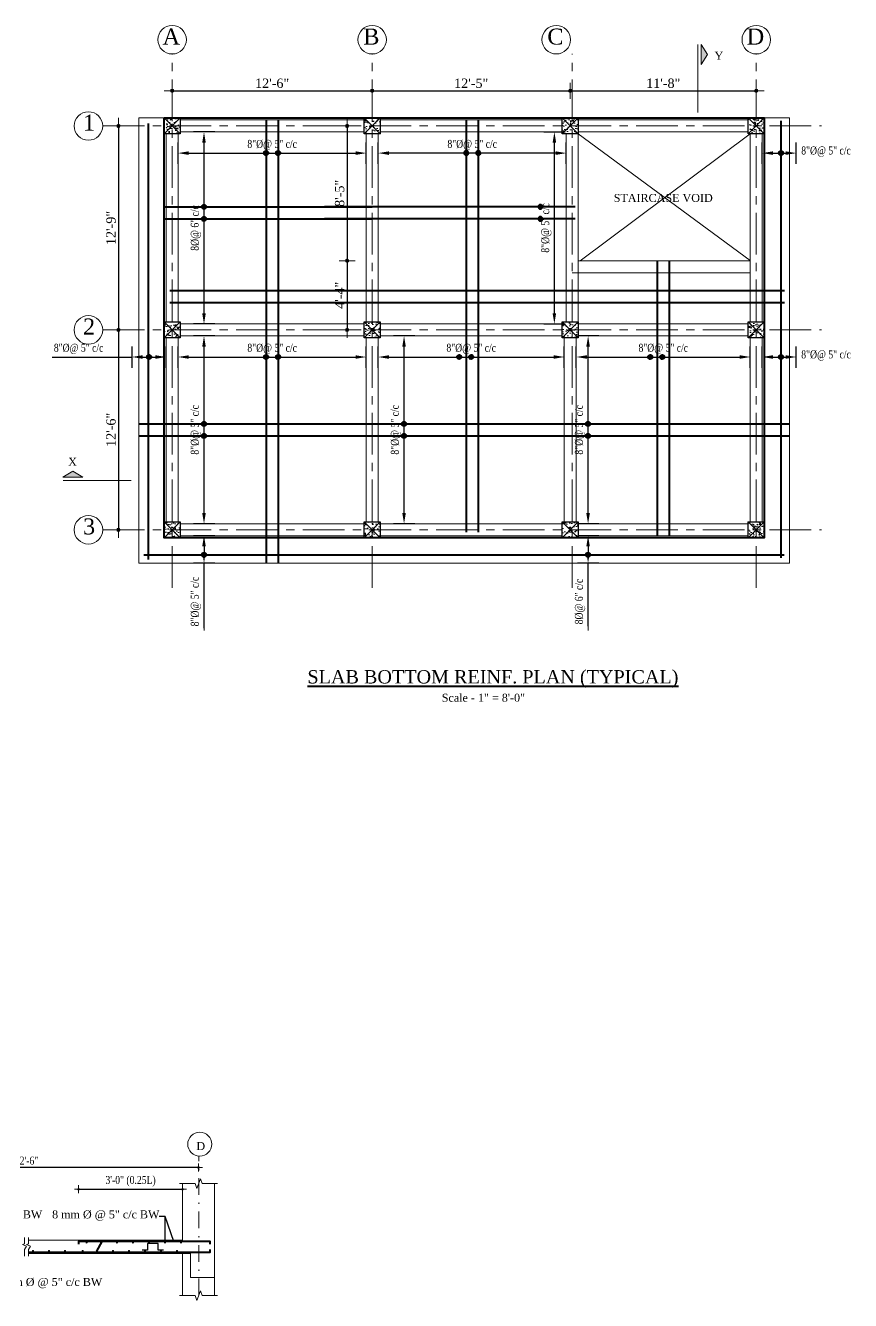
# Model space of a CAD drawing. Header units: feet. Extents: x 28652 to 66086, y -6769 to -640.
# Drawn here: x 52145 to 52763, y -2779 to -1823 of the extents above; entities that cross this region are included whole.
import ezdxf

# ---------------------------------------------------------------- set-up
doc = ezdxf.new("R2010")
doc.units = ezdxf.units.FT
doc.header["$LTSCALE"] = 50
doc.header["$MEASUREMENT"] = 0
doc.header["$PDMODE"] = 34
doc.linetypes.add('CENTERX2', pattern=[4, 2.5, -0.5, 0.5, -0.5])
doc.linetypes.add('DASHDOTX2', pattern=[2, 1, -0.5, 0, -0.5])
for name, color, linetype, lineweight in [('BAR', 7, 'Continuous', 40), ('DIMENSION', 142, 'Continuous', 13), ('SES-CENTRE', 8, 'DASHDOTX2', 13), ('SES-DIMENSION', 142, 'Continuous', 13), ('SES-HACTH', 8, 'Continuous', 13), ('SES-Leader', 2, 'Continuous', 15), ('SES-REBARS', 1, 'Continuous', 40), ('SES-SLAB OUTLINE', 4, 'Continuous', 18), ('SES-Staircase', 134, 'Continuous', 13), ('SES-TEXT', 3, 'Continuous', 20), ('SES-TitleText', 7, 'Continuous', 40), ('SES-Wall Plan', 6, 'Continuous', 30), ('wall', 6, 'Continuous', 40)]:
    doc.layers.add(name, color=color, linetype=linetype, lineweight=lineweight)
doc.styles.add('1.8 str', font='times.ttf', dxfattribs={"width": 0.8, "height": 6})
doc.styles.add('7 INCH', font='times.ttf', dxfattribs={"height": 7})
doc.styles.add('SES-ARAIL', font='times.ttf', dxfattribs={"height": 6})
doc.styles.add('SES-Title Text', font='times.ttf', dxfattribs={"height": 10})
doc.dimstyles.new('1.4', dxfattribs={"dimscale": 0, "dimtxt": 6, "dimasz": 0.5, "dimexe": 2, "dimexo": 9, "dimgap": 2, "dimtad": 1, "dimdec": 0, "dimlfac": 0.5, "dimzin": 3, "dimdsep": 46, "dimlunit": 4, "dimtxsty": '1.8 str', "dimblk": 'DIM', "dimcen": 3, "dimdle": 3, "dimse1": 1, "dimse2": 1, "dimclrd": 256, "dimclre": 256, "dimclrt": 7, "dimadec": 1, "dimazin": 2, "dimtfac": 1, "dimtdec": 0, "dimtix": 1, "dimtofl": 0, "dimtmove": 2, "dimatfit": 3, "dimldrblk": 'arrow', "dimfxl": 2, "dimfrac": 2, "dimtolj": 2, "dimtzin": 0, "dimarcsym": 0})
doc.dimstyles.new('1.8 str', dxfattribs={"dimscale": 0, "dimtxt": 6, "dimasz": 1, "dimexe": 2, "dimexo": 9, "dimgap": 2, "dimtad": 1, "dimdec": 0, "dimzin": 3, "dimdsep": 46, "dimlunit": 4, "dimtxsty": '1.8 str', "dimblk": 'DIM', "dimcen": 3, "dimdle": 3, "dimse1": 1, "dimse2": 1, "dimclrd": 256, "dimclre": 256, "dimclrt": 256, "dimadec": 1, "dimazin": 2, "dimtfac": 1, "dimtdec": 0, "dimtofl": 0, "dimtmove": 2, "dimatfit": 3, "dimldrblk": 'DSAFSADF', "dimfxl": 2, "dimfrac": 2, "dimtolj": 2, "dimtzin": 0, "dimarcsym": 0})
doc.dimstyles.new('7 INCH', dxfattribs={"dimscale": 0, "dimtxt": 7, "dimasz": 1, "dimexe": 2, "dimexo": 9, "dimgap": 2, "dimtad": 1, "dimdec": 0, "dimzin": 3, "dimdsep": 46, "dimlunit": 4, "dimtxsty": '7 INCH', "dimblk": 'DIM', "dimcen": 3, "dimdle": 3, "dimse1": 1, "dimse2": 1, "dimclrd": 256, "dimclre": 256, "dimclrt": 7, "dimadec": 1, "dimazin": 2, "dimtfac": 1, "dimtdec": 0, "dimtix": 1, "dimtofl": 0, "dimtmove": 2, "dimatfit": 3, "dimldrblk": 'DIM', "dimfxl": 2, "dimfrac": 2, "dimtolj": 2, "dimtzin": 0, "dimarcsym": 0})

# ---------------------------------------------------------------- blocks, each defined once
blk = doc.blocks.new('DIM')
at = {"layer": 'DIMENSION'}
h = blk.add_hatch(color=256, dxfattribs=at)
h.paths.add_polyline_path([(0, 1.28), (0, 0), (1.28, 0, 0.414214)])
h.paths.add_polyline_path([(1.28, 0), (0, 0), (0, -1.28, 0.414214)])
h.paths.add_polyline_path([(0, 0), (-1.28, 0, 0.414214), (0, -1.28)])
h.paths.add_polyline_path([(0, 1.28, 0.414214), (-1.28, 0), (0, 0)])
for p, q in [((0, 6), (0, -6)), ((-6, 0), (6, 0))]:
    blk.add_line(p, q, dxfattribs=at)
blk.add_circle((0, 0), 1.28, dxfattribs=at)
blk = doc.blocks.new('*D746')
at = {"layer": 'Defpoints', "color": 0, "ltscale": 10, "transparency": 16777216}
for p in [(52016.53, -2679.56), (52274.53, -2766.13), (52016.53, -2772.81)]:
    blk.add_point(p, dxfattribs=at)
at = {"layer": 'SES-DIMENSION', "lineweight": -2, "ltscale": 10, "transparency": 16777216}
blk.add_line((52274.03, -2679.56), (52017.03, -2679.56), dxfattribs=at)
at = {"layer": 'SES-DIMENSION', "lineweight": -2, "ltscale": 10, "transparency": 16777216, "xscale": 0.5, "yscale": 0.5, "zscale": 0.5, "rotation": 180}
blk.add_blockref('DIM', (52016.53, -2679.56), dxfattribs=at)
at = {"layer": 'SES-DIMENSION', "lineweight": -2, "ltscale": 10, "transparency": 16777216, "xscale": 0.5, "yscale": 0.5, "zscale": 0.5}
blk.add_blockref('DIM', (52274.53, -2679.56), dxfattribs=at)
at = {"layer": 'SES-DIMENSION', "color": 7, "ltscale": 10, "transparency": 16777216, "insert": (52145.53, -2674.51), "char_height": 6, "attachment_point": 5, "style": '1.8 str'}
blk.add_mtext('\\A2;12\'-6"', dxfattribs=at)
blk = doc.blocks.new('arrow')
at = {"layer": 'DIMENSION'}
blk.add_lwpolyline([(1.2, 0, 0, 2.1, 0), (-2.3, 0, 0, 0, 0), (1.2, 0, 0, 0, 0)], format="xyseb", dxfattribs=at)
blk = doc.blocks.new('*D748')
at = {"layer": 'Defpoints', "color": 0, "ltscale": 10, "transparency": 16777216}
for p in [(52262.53, -2695.96), (52184.53, -2734.04), (52262.53, -2730.06)]:
    blk.add_point(p, dxfattribs=at)
at = {"layer": 'SES-DIMENSION', "lineweight": -2, "ltscale": 10, "transparency": 16777216}
blk.add_line((52185.03, -2695.96), (52262.03, -2695.96), dxfattribs=at)
at = {"layer": 'SES-DIMENSION', "lineweight": -2, "ltscale": 10, "transparency": 16777216, "xscale": 0.5, "yscale": 0.5, "zscale": 0.5, "rotation": 180}
blk.add_blockref('DIM', (52184.53, -2695.96), dxfattribs=at)
at = {"layer": 'SES-DIMENSION', "lineweight": -2, "ltscale": 10, "transparency": 16777216, "xscale": 0.5, "yscale": 0.5, "zscale": 0.5}
blk.add_blockref('DIM', (52262.53, -2695.96), dxfattribs=at)
at = {"layer": 'SES-DIMENSION', "color": 7, "ltscale": 10, "transparency": 16777216, "insert": (52223.53, -2689.94), "char_height": 6, "attachment_point": 5, "style": '1.8 str'}
blk.add_mtext('\\A2;3\'-0" (0.25L)', dxfattribs=at)
blk = doc.blocks.new('*D813')
at = {"layer": 'Defpoints', "color": 0, "linetype": 'ByBlock', "transparency": 16777216}
for p in [(52404.7, -1872.22), (52254.7, -1892.67), (52404.7, -1892.67)]:
    blk.add_point(p, dxfattribs=at)
at = {"layer": 'SES-DIMENSION', "linetype": 'ByBlock', "lineweight": -2, "transparency": 16777216}
blk.add_line((52255.7, -1872.22), (52403.7, -1872.22), dxfattribs=at)
at = {"layer": 'SES-DIMENSION', "linetype": 'ByBlock', "lineweight": -2, "transparency": 16777216, "rotation": 180}
blk.add_blockref('DIM', (52254.7, -1872.22), dxfattribs=at)
at = {"layer": 'SES-DIMENSION', "linetype": 'ByBlock', "lineweight": -2, "transparency": 16777216}
blk.add_blockref('DIM', (52404.7, -1872.22), dxfattribs=at)
at = {"layer": 'SES-DIMENSION', "color": 7, "linetype": 'ByBlock', "transparency": 16777216, "insert": (52329.7, -1866.66), "char_height": 7, "attachment_point": 5, "style": '7 INCH'}
blk.add_mtext('\\A2;12\'-6"', dxfattribs=at)
blk = doc.blocks.new('*D814')
at = {"layer": 'Defpoints', "color": 0, "linetype": 'ByBlock', "transparency": 16777216}
for p in [(52553.2, -1872.22), (52404.7, -1892.67), (52553.2, -1892.67)]:
    blk.add_point(p, dxfattribs=at)
at = {"layer": 'SES-DIMENSION', "linetype": 'ByBlock', "lineweight": -2, "transparency": 16777216}
blk.add_line((52405.7, -1872.22), (52552.2, -1872.22), dxfattribs=at)
at = {"layer": 'SES-DIMENSION', "linetype": 'ByBlock', "lineweight": -2, "transparency": 16777216, "rotation": 180}
blk.add_blockref('DIM', (52404.7, -1872.22), dxfattribs=at)
at = {"layer": 'SES-DIMENSION', "linetype": 'ByBlock', "lineweight": -2, "transparency": 16777216}
blk.add_blockref('DIM', (52553.2, -1872.22), dxfattribs=at)
at = {"layer": 'SES-DIMENSION', "color": 7, "linetype": 'ByBlock', "transparency": 16777216, "insert": (52478.95, -1866.66), "char_height": 7, "attachment_point": 5, "style": '7 INCH'}
blk.add_mtext('\\A2;12\'-5"', dxfattribs=at)
blk = doc.blocks.new('*D815')
at = {"layer": 'Defpoints', "color": 0, "linetype": 'ByBlock', "transparency": 16777216}
for p in [(52692.7, -1872.22), (52553.2, -1892.67), (52692.7, -1892.67)]:
    blk.add_point(p, dxfattribs=at)
at = {"layer": 'SES-DIMENSION', "linetype": 'ByBlock', "lineweight": -2, "transparency": 16777216}
blk.add_line((52554.2, -1872.22), (52691.7, -1872.22), dxfattribs=at)
at = {"layer": 'SES-DIMENSION', "linetype": 'ByBlock', "lineweight": -2, "transparency": 16777216, "rotation": 180}
blk.add_blockref('DIM', (52553.2, -1872.22), dxfattribs=at)
at = {"layer": 'SES-DIMENSION', "linetype": 'ByBlock', "lineweight": -2, "transparency": 16777216}
blk.add_blockref('DIM', (52692.7, -1872.22), dxfattribs=at)
at = {"layer": 'SES-DIMENSION', "color": 7, "linetype": 'ByBlock', "transparency": 16777216, "insert": (52622.95, -1866.66), "char_height": 7, "attachment_point": 5, "style": '7 INCH'}
blk.add_mtext('\\A2;11\'-8"', dxfattribs=at)
blk = doc.blocks.new('*D816')
at = {"layer": 'Defpoints', "color": 0, "linetype": 'ByBlock', "transparency": 16777216}
for p in [(52692.7, -1898.67), (52214.44, -2051.57), (52692.7, -2051.57)]:
    blk.add_point(p, dxfattribs=at)
at = {"layer": 'SES-DIMENSION', "linetype": 'ByBlock', "lineweight": -2, "transparency": 16777216}
blk.add_line((52214.44, -1899.67), (52214.44, -2050.57), dxfattribs=at)
for p, rotation in [((52214.44, -1898.67), 90), ((52214.44, -2051.57), 270)]:
    blk.add_blockref('DIM', p, dxfattribs=dict(at, rotation=rotation))
at = {"layer": 'SES-DIMENSION', "color": 7, "linetype": 'ByBlock', "transparency": 16777216, "insert": (52208.87, -1975.12), "char_height": 7, "attachment_point": 5, "rotation": 90, "style": '7 INCH'}
blk.add_mtext('\\A2;12\'-9"', dxfattribs=at)
blk = doc.blocks.new('*D817')
at = {"layer": 'Defpoints', "color": 0, "linetype": 'ByBlock', "transparency": 16777216}
for p in [(52692.7, -2051.57), (52214.44, -2201.46), (52248.7, -2201.46)]:
    blk.add_point(p, dxfattribs=at)
at = {"layer": 'SES-DIMENSION', "linetype": 'ByBlock', "lineweight": -2, "transparency": 16777216}
blk.add_line((52214.44, -2052.57), (52214.44, -2200.46), dxfattribs=at)
for p, rotation in [((52214.44, -2051.57), 90), ((52214.44, -2201.46), 270)]:
    blk.add_blockref('DIM', p, dxfattribs=dict(at, rotation=rotation))
at = {"layer": 'SES-DIMENSION', "color": 7, "linetype": 'ByBlock', "transparency": 16777216, "insert": (52208.88, -2126.51), "char_height": 7, "attachment_point": 5, "rotation": 90, "style": '7 INCH'}
blk.add_mtext('\\A2;12\'-6"', dxfattribs=at)
blk = doc.blocks.new('*D818')
at = {"layer": 'Defpoints', "color": 0, "linetype": 'ByBlock', "transparency": 16777216}
for p in [(52410.7, -1898.67), (52385.88, -1999.67), (52410.7, -1999.67)]:
    blk.add_point(p, dxfattribs=at)
at = {"layer": 'SES-DIMENSION', "linetype": 'ByBlock', "lineweight": -2, "transparency": 16777216}
blk.add_line((52385.88, -1899.67), (52385.88, -1998.67), dxfattribs=at)
for p, rotation in [((52385.88, -1898.67), 90), ((52385.88, -1999.67), 270)]:
    blk.add_blockref('DIM', p, dxfattribs=dict(at, rotation=rotation))
at = {"layer": 'SES-DIMENSION', "color": 7, "linetype": 'ByBlock', "transparency": 16777216, "insert": (52380.32, -1949.17), "char_height": 7, "attachment_point": 5, "rotation": 90, "style": '7 INCH'}
blk.add_mtext('\\A2;8\'-5"', dxfattribs=at)
blk = doc.blocks.new('*D819')
at = {"layer": 'Defpoints', "color": 0, "linetype": 'ByBlock', "transparency": 16777216}
for p in [(52410.7, -1999.67), (52385.88, -2051.57), (52398.7, -2051.57)]:
    blk.add_point(p, dxfattribs=at)
at = {"layer": 'SES-DIMENSION', "linetype": 'ByBlock', "lineweight": -2, "transparency": 16777216}
blk.add_line((52385.88, -2000.67), (52385.88, -2050.57), dxfattribs=at)
for p, rotation in [((52385.88, -1999.67), 90), ((52385.88, -2051.57), 270)]:
    blk.add_blockref('DIM', p, dxfattribs=dict(at, rotation=rotation))
at = {"layer": 'SES-DIMENSION', "color": 7, "linetype": 'ByBlock', "transparency": 16777216, "insert": (52380.38, -2025.62), "char_height": 7, "attachment_point": 5, "rotation": 90, "style": '7 INCH'}
blk.add_mtext('\\A2;4\'-4"', dxfattribs=at)
blk = doc.blocks.new('*D820')
at = {"layer": 'Defpoints', "color": 0, "ltscale": 10, "transparency": 16777216}
for p in [(52278.6, -1903.17), (52325.17, -1903.17), (52325.17, -2047.07)]:
    blk.add_point(p, dxfattribs=at)
at = {"layer": 'SES-DIMENSION', "lineweight": -2, "ltscale": 10, "transparency": 16777216}
for p, q in [((52286.6, -1903.17), (52270.6, -1903.17)), ((52278.6, -2039.07), (52278.6, -1911.17)), ((52286.6, -2047.07), (52270.6, -2047.07))]:
    blk.add_line(p, q, dxfattribs=at)
at = {"layer": 'SES-DIMENSION', "ltscale": 10, "transparency": 16777216}
for points in [[(52277.26, -1911.17), (52279.93, -1911.17), (52278.6, -1903.17)], [(52277.26, -2039.07), (52279.93, -2039.07), (52278.6, -2047.07)]]:
    blk.add_solid(points, dxfattribs=at)
at = {"layer": 'SES-DIMENSION', "ltscale": 10, "transparency": 16777216, "insert": (52272.56, -1975.12), "char_height": 6, "attachment_point": 5, "rotation": 90, "style": '1.8 str'}
blk.add_mtext('\\A2;8%%C@ 6" c/c', dxfattribs=at)
blk = doc.blocks.new('DSAFSADF')
at = {"layer": 'DIMENSION'}
blk.add_lwpolyline([(-0.5, 0, 0, 3, 0), (-5.5, 0, 0, 0, 0), (-0.5, 0, 0, 0, 0)], format="xyseb", dxfattribs=at)
blk = doc.blocks.new('*D821')
at = {"layer": 'Defpoints', "color": 0, "ltscale": 10, "transparency": 16777216}
for p in [(52400.2, -1919), (52259.2, -1944.68), (52400.2, -1944.68)]:
    blk.add_point(p, dxfattribs=at)
at = {"layer": 'SES-DIMENSION', "lineweight": -2, "ltscale": 10, "transparency": 16777216}
for p, q in [((52259.2, -1927), (52259.2, -1911)), ((52400.2, -1927), (52400.2, -1911)), ((52267.2, -1919), (52392.2, -1919))]:
    blk.add_line(p, q, dxfattribs=at)
at = {"layer": 'SES-DIMENSION', "ltscale": 10, "transparency": 16777216}
for points in [[(52267.2, -1917.67), (52267.2, -1920.34), (52259.2, -1919)], [(52392.2, -1917.67), (52392.2, -1920.34), (52400.2, -1919)]]:
    blk.add_solid(points, dxfattribs=at)
at = {"layer": 'SES-DIMENSION', "ltscale": 10, "transparency": 16777216, "insert": (52329.7, -1912.97), "char_height": 6, "attachment_point": 5, "style": '1.8 str'}
blk.add_mtext('\\A2;8"%%C@ 5" c/c', dxfattribs=at)
blk = doc.blocks.new('*D822')
at = {"layer": 'Defpoints', "color": 0, "ltscale": 10, "transparency": 16777216}
for p in [(52278.6, -2056.07), (52325.17, -2056.07), (52325.17, -2196.96)]:
    blk.add_point(p, dxfattribs=at)
at = {"layer": 'SES-DIMENSION', "lineweight": -2, "ltscale": 10, "transparency": 16777216}
for p, q in [((52286.6, -2056.07), (52270.6, -2056.07)), ((52278.6, -2188.96), (52278.6, -2064.07)), ((52286.6, -2196.96), (52270.6, -2196.96))]:
    blk.add_line(p, q, dxfattribs=at)
at = {"layer": 'SES-DIMENSION', "ltscale": 10, "transparency": 16777216}
for points in [[(52277.26, -2064.07), (52279.93, -2064.07), (52278.6, -2056.07)], [(52277.26, -2188.96), (52279.93, -2188.96), (52278.6, -2196.96)]]:
    blk.add_solid(points, dxfattribs=at)
at = {"layer": 'SES-DIMENSION', "ltscale": 10, "transparency": 16777216, "insert": (52272.56, -2126.51), "char_height": 6, "attachment_point": 5, "rotation": 90, "style": '1.8 str'}
blk.add_mtext('\\A2;8"%%C@ 5" c/c', dxfattribs=at)
blk = doc.blocks.new('*D823')
at = {"layer": 'Defpoints', "color": 0, "ltscale": 10, "transparency": 16777216}
for p in [(52400.2, -2071.89), (52259.2, -2097.58), (52400.2, -2097.58)]:
    blk.add_point(p, dxfattribs=at)
at = {"layer": 'SES-DIMENSION', "lineweight": -2, "ltscale": 10, "transparency": 16777216}
for p, q in [((52259.2, -2079.89), (52259.2, -2063.89)), ((52400.2, -2079.89), (52400.2, -2063.89)), ((52267.2, -2071.89), (52392.2, -2071.89))]:
    blk.add_line(p, q, dxfattribs=at)
at = {"layer": 'SES-DIMENSION', "ltscale": 10, "transparency": 16777216}
for points in [[(52267.2, -2070.56), (52267.2, -2073.23), (52259.2, -2071.89)], [(52392.2, -2070.56), (52392.2, -2073.23), (52400.2, -2071.89)]]:
    blk.add_solid(points, dxfattribs=at)
at = {"layer": 'SES-DIMENSION', "ltscale": 10, "transparency": 16777216, "insert": (52329.7, -2065.86), "char_height": 6, "attachment_point": 5, "style": '1.8 str'}
blk.add_mtext('\\A2;8"%%C@ 5" c/c', dxfattribs=at)
blk = doc.blocks.new('*D824')
at = {"layer": 'Defpoints', "color": 0, "ltscale": 10, "transparency": 16777216}
for p in [(52428.6, -2056.07), (52475.17, -2056.07), (52475.17, -2196.96)]:
    blk.add_point(p, dxfattribs=at)
at = {"layer": 'SES-DIMENSION', "lineweight": -2, "ltscale": 10, "transparency": 16777216}
for p, q in [((52436.6, -2056.07), (52420.6, -2056.07)), ((52428.6, -2188.96), (52428.6, -2064.07)), ((52436.6, -2196.96), (52420.6, -2196.96))]:
    blk.add_line(p, q, dxfattribs=at)
at = {"layer": 'SES-DIMENSION', "ltscale": 10, "transparency": 16777216}
for points in [[(52427.26, -2064.07), (52429.93, -2064.07), (52428.6, -2056.07)], [(52427.26, -2188.96), (52429.93, -2188.96), (52428.6, -2196.96)]]:
    blk.add_solid(points, dxfattribs=at)
at = {"layer": 'SES-DIMENSION', "ltscale": 10, "transparency": 16777216, "insert": (52422.56, -2126.51), "char_height": 6, "attachment_point": 5, "rotation": 90, "style": '1.8 str'}
blk.add_mtext('\\A2;8"%%C@ 5" c/c', dxfattribs=at)
blk = doc.blocks.new('*D825')
at = {"layer": 'Defpoints', "color": 0, "ltscale": 10, "transparency": 16777216}
for p in [(52548.7, -2071.89), (52409.2, -2097.58), (52548.7, -2097.58)]:
    blk.add_point(p, dxfattribs=at)
at = {"layer": 'SES-DIMENSION', "lineweight": -2, "ltscale": 10, "transparency": 16777216}
for p, q in [((52409.2, -2079.89), (52409.2, -2063.89)), ((52548.7, -2079.89), (52548.7, -2063.89)), ((52417.2, -2071.89), (52540.7, -2071.89))]:
    blk.add_line(p, q, dxfattribs=at)
at = {"layer": 'SES-DIMENSION', "ltscale": 10, "transparency": 16777216}
for points in [[(52417.2, -2070.56), (52417.2, -2073.23), (52409.2, -2071.89)], [(52540.7, -2070.56), (52540.7, -2073.23), (52548.7, -2071.89)]]:
    blk.add_solid(points, dxfattribs=at)
at = {"layer": 'SES-DIMENSION', "ltscale": 10, "transparency": 16777216, "insert": (52478.95, -2065.86), "char_height": 6, "attachment_point": 5, "style": '1.8 str'}
blk.add_mtext('\\A2;8"%%C@ 5" c/c', dxfattribs=at)
blk = doc.blocks.new('*D826')
at = {"layer": 'Defpoints', "color": 0, "ltscale": 10, "transparency": 16777216}
for p in [(52566.6, -2056.07), (52613.17, -2056.07), (52613.2, -2196.96)]:
    blk.add_point(p, dxfattribs=at)
at = {"layer": 'SES-DIMENSION', "lineweight": -2, "ltscale": 10, "transparency": 16777216}
for p, q in [((52574.6, -2056.07), (52558.6, -2056.07)), ((52566.6, -2188.96), (52566.6, -2064.07)), ((52574.6, -2196.96), (52558.6, -2196.96))]:
    blk.add_line(p, q, dxfattribs=at)
at = {"layer": 'SES-DIMENSION', "ltscale": 10, "transparency": 16777216}
for points in [[(52565.26, -2064.07), (52567.93, -2064.07), (52566.6, -2056.07)], [(52565.26, -2188.96), (52567.93, -2188.96), (52566.6, -2196.96)]]:
    blk.add_solid(points, dxfattribs=at)
at = {"layer": 'SES-DIMENSION', "ltscale": 10, "transparency": 16777216, "insert": (52560.56, -2126.51), "char_height": 6, "attachment_point": 5, "rotation": 90, "style": '1.8 str'}
blk.add_mtext('\\A2;8"%%C@ 5" c/c', dxfattribs=at)
blk = doc.blocks.new('*D827')
at = {"layer": 'Defpoints', "color": 0, "ltscale": 10, "transparency": 16777216}
for p in [(52688.2, -2071.89), (52557.7, -2097.58), (52688.2, -2097.58)]:
    blk.add_point(p, dxfattribs=at)
at = {"layer": 'SES-DIMENSION', "lineweight": -2, "ltscale": 10, "transparency": 16777216}
for p, q in [((52557.7, -2079.89), (52557.7, -2063.89)), ((52688.2, -2079.89), (52688.2, -2063.89)), ((52565.7, -2071.89), (52680.2, -2071.89))]:
    blk.add_line(p, q, dxfattribs=at)
at = {"layer": 'SES-DIMENSION', "ltscale": 10, "transparency": 16777216}
for points in [[(52565.7, -2070.56), (52565.7, -2073.23), (52557.7, -2071.89)], [(52680.2, -2070.56), (52680.2, -2073.23), (52688.2, -2071.89)]]:
    blk.add_solid(points, dxfattribs=at)
at = {"layer": 'SES-DIMENSION', "ltscale": 10, "transparency": 16777216, "insert": (52622.95, -2065.86), "char_height": 6, "attachment_point": 5, "style": '1.8 str'}
blk.add_mtext('\\A2;8"%%C@ 5" c/c', dxfattribs=at)
blk = doc.blocks.new('*D828')
at = {"layer": 'Defpoints', "color": 0, "ltscale": 10, "transparency": 16777216}
for p in [(52484.23, -1903.17), (52541.31, -1903.17), (52484.23, -2047.07)]:
    blk.add_point(p, dxfattribs=at)
at = {"layer": 'SES-DIMENSION', "lineweight": -2, "ltscale": 10, "transparency": 16777216}
for p, q in [((52533.31, -1903.17), (52549.31, -1903.17)), ((52541.31, -2039.07), (52541.31, -1911.17)), ((52533.31, -2047.07), (52549.31, -2047.07))]:
    blk.add_line(p, q, dxfattribs=at)
at = {"layer": 'SES-DIMENSION', "ltscale": 10, "transparency": 16777216}
for points in [[(52539.98, -1911.17), (52542.64, -1911.17), (52541.31, -1903.17)], [(52539.98, -2039.07), (52542.64, -2039.07), (52541.31, -2047.07)]]:
    blk.add_solid(points, dxfattribs=at)
at = {"layer": 'SES-DIMENSION', "ltscale": 10, "transparency": 16777216, "insert": (52535.28, -1975.12), "char_height": 6, "attachment_point": 5, "rotation": 90, "style": '1.8 str'}
blk.add_mtext('\\A2;8"%%C@ 5" c/c', dxfattribs=at)
blk = doc.blocks.new('*D829')
at = {"layer": 'Defpoints', "color": 0, "ltscale": 10, "transparency": 16777216}
for p in [(52409.2, -1919), (52409.2, -1944.68), (52550.2, -1944.68)]:
    blk.add_point(p, dxfattribs=at)
at = {"layer": 'SES-DIMENSION', "lineweight": -2, "ltscale": 10, "transparency": 16777216}
for p, q in [((52409.2, -1927), (52409.2, -1911)), ((52550.2, -1927), (52550.2, -1911)), ((52542.2, -1919), (52417.2, -1919))]:
    blk.add_line(p, q, dxfattribs=at)
at = {"layer": 'SES-DIMENSION', "ltscale": 10, "transparency": 16777216}
for points in [[(52417.2, -1917.67), (52417.2, -1920.34), (52409.2, -1919)], [(52542.2, -1917.67), (52542.2, -1920.34), (52550.2, -1919)]]:
    blk.add_solid(points, dxfattribs=at)
at = {"layer": 'SES-DIMENSION', "ltscale": 10, "transparency": 16777216, "insert": (52479.7, -1912.97), "char_height": 6, "attachment_point": 5, "style": '1.8 str'}
blk.add_mtext('\\A2;8"%%C@ 5" c/c', dxfattribs=at)
blk = doc.blocks.new('*D830')
at = {"layer": 'Defpoints', "color": 0, "ltscale": 10, "transparency": 16777216}
for p in [(52250.2, -2071.89), (52224.7, -2131.01), (52250.2, -2131.01)]:
    blk.add_point(p, dxfattribs=at)
at = {"layer": 'SES-DIMENSION', "lineweight": -2, "ltscale": 10, "transparency": 16777216}
for p, q in [((52224.7, -2079.89), (52224.7, -2063.89)), ((52250.2, -2079.89), (52250.2, -2063.89)), ((52164.74, -2071.89), (52224.7, -2071.89)), ((52232.7, -2071.89), (52242.2, -2071.89))]:
    blk.add_line(p, q, dxfattribs=at)
at = {"layer": 'SES-DIMENSION', "ltscale": 10, "transparency": 16777216}
for points in [[(52232.7, -2070.56), (52232.7, -2073.23), (52224.7, -2071.89)], [(52242.2, -2070.56), (52242.2, -2073.23), (52250.2, -2071.89)]]:
    blk.add_solid(points, dxfattribs=at)
at = {"layer": 'SES-DIMENSION', "ltscale": 10, "transparency": 16777216, "insert": (52184.57, -2065.86), "char_height": 6, "attachment_point": 5, "style": '1.8 str'}
blk.add_mtext('\\A2;8"%%C@ 5" c/c', dxfattribs=at)
blk = doc.blocks.new('*D831')
at = {"layer": 'Defpoints', "color": 0, "ltscale": 10, "transparency": 16777216}
for p in [(52325.2, -2205.96), (52278.6, -2226.46), (52325.2, -2226.46)]:
    blk.add_point(p, dxfattribs=at)
at = {"layer": 'SES-DIMENSION', "lineweight": -2, "ltscale": 10, "transparency": 16777216}
for p, q in [((52286.6, -2205.96), (52270.6, -2205.96)), ((52278.6, -2213.96), (52278.6, -2218.46)), ((52286.6, -2226.46), (52270.6, -2226.46)), ((52278.6, -2275.1), (52278.6, -2226.46))]:
    blk.add_line(p, q, dxfattribs=at)
at = {"layer": 'SES-DIMENSION', "ltscale": 10, "transparency": 16777216}
for points in [[(52277.26, -2213.96), (52279.93, -2213.96), (52278.6, -2205.96)], [(52277.26, -2218.46), (52279.93, -2218.46), (52278.6, -2226.46)]]:
    blk.add_solid(points, dxfattribs=at)
at = {"layer": 'SES-DIMENSION', "ltscale": 10, "transparency": 16777216, "insert": (52272.56, -2255.27), "char_height": 6, "attachment_point": 5, "rotation": 90, "style": '1.8 str'}
blk.add_mtext('\\A2;8"%%C@ 5" c/c', dxfattribs=at)
blk = doc.blocks.new('*D832')
at = {"layer": 'Defpoints', "color": 0, "ltscale": 10, "transparency": 16777216}
for p in [(52613.2, -2205.96), (52566.6, -2226.46), (52613.2, -2226.46)]:
    blk.add_point(p, dxfattribs=at)
at = {"layer": 'SES-DIMENSION', "lineweight": -2, "ltscale": 10, "transparency": 16777216}
for p, q in [((52574.6, -2205.96), (52558.6, -2205.96)), ((52566.6, -2213.96), (52566.6, -2218.46)), ((52574.6, -2226.46), (52558.6, -2226.46)), ((52566.6, -2273.65), (52566.6, -2226.46))]:
    blk.add_line(p, q, dxfattribs=at)
at = {"layer": 'SES-DIMENSION', "ltscale": 10, "transparency": 16777216}
for points in [[(52565.26, -2213.96), (52567.93, -2213.96), (52566.6, -2205.96)], [(52565.26, -2218.46), (52567.93, -2218.46), (52566.6, -2226.46)]]:
    blk.add_solid(points, dxfattribs=at)
at = {"layer": 'SES-DIMENSION', "ltscale": 10, "transparency": 16777216, "insert": (52560.56, -2255.27), "char_height": 6, "attachment_point": 5, "rotation": 90, "style": '1.8 str'}
blk.add_mtext('\\A2;8%%C@ 6" c/c', dxfattribs=at)
blk = doc.blocks.new('*D833')
at = {"layer": 'Defpoints', "color": 0, "ltscale": 10, "transparency": 16777216}
for p in [(52722.7, -2071.89), (52697.2, -2195.46), (52722.7, -2196.96)]:
    blk.add_point(p, dxfattribs=at)
at = {"layer": 'SES-DIMENSION', "lineweight": -2, "ltscale": 10, "transparency": 16777216}
for p, q in [((52697.2, -2079.89), (52697.2, -2063.89)), ((52722.7, -2079.89), (52722.7, -2063.89)), ((52705.2, -2071.89), (52714.7, -2071.89))]:
    blk.add_line(p, q, dxfattribs=at)
at = {"layer": 'SES-DIMENSION', "ltscale": 10, "transparency": 16777216}
for points in [[(52705.2, -2070.56), (52705.2, -2073.23), (52697.2, -2071.89)], [(52714.7, -2070.56), (52714.7, -2073.23), (52722.7, -2071.89)]]:
    blk.add_solid(points, dxfattribs=at)
at = {"layer": 'SES-DIMENSION', "ltscale": 10, "transparency": 16777216, "insert": (52744.99, -2070.79), "char_height": 6, "attachment_point": 5, "style": '1.8 str'}
blk.add_mtext('\\A2;8"%%C@ 5" c/c', dxfattribs=at)
blk = doc.blocks.new('*D834')
at = {"layer": 'Defpoints', "color": 0, "ltscale": 10, "transparency": 16777216}
for p in [(52722.7, -1919), (52697.2, -2042.57), (52722.7, -2044.07)]:
    blk.add_point(p, dxfattribs=at)
at = {"layer": 'SES-DIMENSION', "lineweight": -2, "ltscale": 10, "transparency": 16777216}
for p, q in [((52697.2, -1927), (52697.2, -1911)), ((52722.7, -1927), (52722.7, -1911)), ((52705.2, -1919), (52714.7, -1919))]:
    blk.add_line(p, q, dxfattribs=at)
at = {"layer": 'SES-DIMENSION', "ltscale": 10, "transparency": 16777216}
for points in [[(52705.2, -1917.67), (52705.2, -1920.34), (52697.2, -1919)], [(52714.7, -1917.67), (52714.7, -1920.34), (52722.7, -1919)]]:
    blk.add_solid(points, dxfattribs=at)
at = {"layer": 'SES-DIMENSION', "ltscale": 10, "transparency": 16777216, "insert": (52744.99, -1917.9), "char_height": 6, "attachment_point": 5, "style": '1.8 str'}
blk.add_mtext('\\A2;8"%%C@ 5" c/c', dxfattribs=at)
blk = doc.blocks.new('GFHF')
at = {"layer": 'BAR'}
h = blk.add_hatch(dxfattribs=at)
h.set_pattern_fill('ANSI31', color=2)
h.paths.add_polyline_path([(20798.9, -1672.6), (20794.7, -1672.6, 1)])
h.paths.add_polyline_path([(20794.7, -1672.6), (20798.9, -1672.6, 1)])
at = {"layer": 'BAR', "color": 2}
blk.add_circle((20796.8, -1672.6), 2.09, dxfattribs=at)
blk = doc.blocks.new('c11')
at = {"layer": 'SES-HACTH', "linetype": 'ByBlock'}
h = blk.add_hatch(dxfattribs=at)
h.set_pattern_fill('AR-CONC', color=256)
h.set_pattern_definition([(50, (-20422.33, 19414.4167), (7.1726018, -0.6275213), [0.75, -8.25]), (355, (-20422.33, 19414.417), (-1.3875133, 7.5219213), [0.6, -6.6]), (100.451444, (-20421.732, 19414.3644), (5.7850885, 6.8943999), [0.637402, -7.0114211]), (46.1842, (-20422.33, 19416.417), (10.6724133, -1.6551928), [1.125, -12.375]), (96.635635, (-20421.441, 19416.279), (9.3466195, 9.741186), [0.9561034, -10.5171376]), (351.184164, (-20422.33, 19416.417), (9.3466195, 9.741186), [0.9, -9.9]), (21, (-20421.33, 19415.9167), (5.9690705, -4.0261889), [0.75, -8.25]), (326, (-20421.33, 19415.917), (2.4331533, 7.2515005), [0.6, -6.6]), (71.451445, (-20420.8325, 19415.581), (8.4022238, 3.2253115), [0.6374019, -7.0114211]), (37.5, (-20422.33, 19414.4167), (0.12159855, 3.32893854), [0, -6.52, 0, -6.7, 0, -6.625]), (7.5, (-20422.33, 19414.4167), (2.63069537, 3.9441171), [0, -3.82, 0, -6.37, 0, -2.525]), (327.5, (-20424.56, 19414.4167), (5.33822436, -0.22554872), [0, -2.5, 0, -7.8, 0, -10.35]), (317.5, (-20425.56, 19414.4167), (5.8318617, 1.0010498), [0, -3.25, 0, -5.18, 0, -7.35])])
h.paths.add_polyline_path([(-6, 6), (-6, -6), (6, -6), (6, 6)])
for p, q in [((-6, 6), (6, -6)), ((6, 6), (-6, -6))]:
    blk.add_line(p, q, dxfattribs=at)
at = {"layer": 'SES-Wall Plan', "linetype": 'ByBlock'}
blk.add_lwpolyline([(-6, 6), (6, 6), (6, -6), (-6, -6)], close=True, dxfattribs=at)

msp = doc.modelspace()

# ---------------------------------------------------------------- hatches: boundary and pattern name
at = {"layer": 'SES-TEXT'}
for points in [[(52651.39, -1837.45), (52651.39, -1852.45), (52656.01, -1844.95)], [(52172.84, -2162), (52187.84, -2162), (52180.34, -2157.38)]]:
    msp.add_hatch(color=256, dxfattribs=at).paths.add_polyline_path(points)

# ---------------------------------------------------------------- linework, layer by layer
at = {"ltscale": 10, "const_width": 0.8}
for points in [[(52150.33, -2742.63, -1), (52150.33, -2741.83, -1)], [(52162.33, -2742.63, -1), (52162.33, -2741.83, -1)], [(52174.33, -2742.63, -1), (52174.33, -2741.83, -1)], [(52187.57, -2742.63, -1), (52187.57, -2741.83, -1)], [(52190.57, -2735.44, 1), (52190.57, -2736.24, 1)], [(52198.33, -2742.63, -1), (52198.33, -2741.83, -1)], [(52201.33, -2735.44, 1), (52201.33, -2736.24, 1)], [(52210.33, -2742.63, -1), (52210.33, -2741.83, -1)], [(52213.33, -2735.44, 1), (52213.33, -2736.24, 1)], [(52222.33, -2742.63, -1), (52222.33, -2741.83, -1)], [(52225.33, -2735.44, 1), (52225.33, -2736.24, 1)], [(52234.33, -2742.63, -1), (52234.33, -2741.83, -1)], [(52237.33, -2735.44, 1), (52237.33, -2736.24, 1)], [(52246.33, -2742.63, -1), (52246.33, -2741.83, -1)], [(52249.33, -2735.44, 1), (52249.33, -2736.24, 1)], [(52258.33, -2742.63, -1), (52258.33, -2741.83, -1)], [(52261.33, -2735.44, 1), (52261.33, -2736.24, 1)]]:
    msp.add_lwpolyline(points, format="xyb", close=True, dxfattribs=at)
at = {"ltscale": 10}
msp.add_lwpolyline([(52248.33, -2741.56), (52244.33, -2741.56), (52244.33, -2736.56), (52236.33, -2736.56), (52236.33, -2741.56), (52232.33, -2741.56)], dxfattribs=at)
at = {"layer": 'SES-CENTRE', "color": 8, "linetype": 'CENTERX2', "ltscale": 0.25}
for p, q in [((52254.7, -2245.07), (52254.7, -1844.67)), ((52404.7, -2245.07), (52404.7, -1844.67)), ((52554.7, -2245.07), (52554.7, -1844.67)), ((52692.7, -2245.07), (52692.7, -1844.67)), ((52202.64, -1898.67), (52741.67, -1898.67)), ((52202.64, -2051.57), (52741.67, -2051.57)), ((52202.64, -2201.46), (52741.67, -2201.46))]:
    msp.add_line(p, q, dxfattribs=at)
at = {"layer": 'SES-CENTRE', "ltscale": 0.25}
msp.add_line((52274.64, -2775.39), (52274.64, -2671.13), dxfattribs=at)
at = {"layer": 'SES-DIMENSION', "ltscale": 10}
for p, q in [((52648.85, -1837.55), (52648.85, -1888.63)), ((52172.94, -2164.54), (52224.02, -2164.54))]:
    msp.add_line(p, q, dxfattribs=at)
for points in [[(52278.6, -2226.46), (52278.6, -2277.02)], [(52566.6, -2226.46), (52566.6, -2277.02)]]:
    msp.add_lwpolyline(points, dxfattribs=at)
at = {"layer": 'SES-DIMENSION'}
for centre in [(52254.7, -1833.99), (52404.7, -1833.99), (52542.7, -1833.99), (52692.7, -1833.99), (52191.96, -1898.67), (52191.96, -2051.57), (52191.96, -2201.46)]:
    msp.add_circle(centre, 10.68, dxfattribs=at)
at = {"layer": 'SES-DIMENSION', "linetype": 'Continuous', "ltscale": 10}
msp.add_circle((52275.4, -2662.13), 9, dxfattribs=at)
at = {"layer": 'SES-REBARS'}
for p, q in [((52325.2, -1894.17), (52325.2, -2226.46)), ((52334.2, -1894.17), (52334.2, -2226.46)), ((52475.2, -1894.17), (52475.2, -2203.28)), ((52484.2, -1894.17), (52484.2, -2203.28)), ((52249.49, -1959.26), (52404.7, -1959.26)), ((52556.98, -1959.26), (52368.92, -1959.26)), ((52249.49, -1968.26), (52404.7, -1968.26)), ((52556.98, -1968.26), (52368.92, -1968.26)), ((52618.45, -1999.67), (52618.45, -2205.96)), ((52627.45, -1999.67), (52627.45, -2205.96)), ((52713.74, -2022.31), (52252.89, -2022.31)), ((52713.74, -2031.31), (52252.89, -2031.31)), ((52229.7, -2122.01), (52717.7, -2122.01)), ((52229.7, -2131.01), (52717.7, -2131.01))]:
    msp.add_line(p, q, dxfattribs=at)
at = {"layer": 'SES-REBARS', "ltscale": 10}
msp.add_line((52201.96, -2735.04), (52198.02, -2742.49), dxfattribs=at)
at = {"layer": 'SES-REBARS', "linetype": 'ByBlock'}
for points in [[(52236.82, -1896.86), (52236.82, -2223.82)], [(52711.31, -2222.36), (52711.31, -1894.88)], [(52233.39, -2220.17), (52549.94, -2220.17)], [(52549.94, -2220.17), (52713.7, -2220.17)]]:
    msp.add_lwpolyline(points, dxfattribs=at)
at = {"layer": 'SES-REBARS', "ltscale": 10}
for points in [[(52147.03, -2743.24), (52283.33, -2743.24), (52283.33, -2741.24)], [(52283.33, -2737.04), (52283.33, -2735.04), (52184.53, -2735.04), (52184.53, -2737.04)]]:
    msp.add_lwpolyline(points, dxfattribs=at)
at = {"layer": 'SES-SLAB OUTLINE', "linetype": 'ByBlock'}
for p, q in [((52717.7, -1892.67), (52698.7, -1892.67)), ((52717.7, -2226.46), (52717.7, -1892.67)), ((52559.2, -1999.67), (52688.2, -1999.67)), ((52554.7, -2008.67), (52688.2, -2008.67))]:
    msp.add_line(p, q, dxfattribs=at)
at = {"layer": 'SES-SLAB OUTLINE'}
for p, q in [((52260.7, -1894.17), (52398.7, -1894.17)), ((52410.7, -1894.17), (52547.2, -1894.17)), ((52559.2, -1894.17), (52686.7, -1894.17)), ((52250.2, -1904.67), (52250.2, -2045.57)), ((52259.2, -1904.67), (52259.2, -2045.57)), ((52260.7, -1903.17), (52398.7, -1903.17)), ((52400.2, -1904.67), (52400.2, -2045.57)), ((52409.2, -1904.67), (52409.2, -2045.57)), ((52410.7, -1903.17), (52547.2, -1903.17)), ((52550.2, -1904.67), (52550.2, -2045.57)), ((52559.2, -1903.17), (52686.7, -1903.17)), ((52559.2, -1904.67), (52559.2, -2045.57)), ((52688.2, -1904.67), (52688.2, -2045.57)), ((52697.2, -1904.67), (52697.2, -2045.57)), ((52260.7, -2047.07), (52398.7, -2047.07)), ((52410.7, -2047.07), (52547.2, -2047.07)), ((52559.2, -2047.07), (52686.7, -2047.07)), ((52250.2, -2057.57), (52250.2, -2195.46)), ((52259.2, -2057.57), (52259.2, -2195.46)), ((52260.7, -2056.07), (52398.7, -2056.07)), ((52400.2, -2057.57), (52400.2, -2195.46)), ((52409.2, -2057.57), (52409.2, -2195.46)), ((52410.7, -2056.07), (52547.2, -2056.07)), ((52548.7, -2057.57), (52548.7, -2195.46)), ((52557.7, -2057.57), (52557.7, -2195.46)), ((52559.2, -2056.07), (52686.7, -2056.07)), ((52688.2, -2057.57), (52688.2, -2195.46)), ((52697.2, -2057.57), (52697.2, -2195.46)), ((52260.7, -2196.96), (52398.7, -2196.96)), ((52410.7, -2196.96), (52547.2, -2196.96)), ((52559.2, -2196.96), (52686.7, -2196.96)), ((52260.7, -2205.96), (52398.7, -2205.96)), ((52410.7, -2205.96), (52547.2, -2205.96)), ((52559.2, -2205.96), (52686.7, -2205.96))]:
    msp.add_line(p, q, dxfattribs=at)
at = {"layer": 'SES-SLAB OUTLINE', "ltscale": 10}
for p, q in [((52262.53, -2691.74), (52262.53, -2734.04)), ((52286.53, -2775.69), (52286.53, -2691.74)), ((52262.53, -2734.04), (52147.03, -2734.04)), ((52147.03, -2744.04), (52268.53, -2744.04)), ((52262.53, -2744.04), (52262.53, -2775.69)), ((52268.53, -2744.04), (52268.53, -2762.04)), ((52286.53, -2762.04), (52268.53, -2762.04))]:
    msp.add_line(p, q, dxfattribs=at)
at = {"layer": 'SES-SLAB OUTLINE', "linetype": 'ByBlock'}
msp.add_lwpolyline([(52248.7, -1892.67), (52229.7, -1892.67), (52229.7, -2226.46), (52717.7, -2226.46)], dxfattribs=at)
at = {"layer": 'SES-SLAB OUTLINE', "ltscale": 10}
for points in [[(52260.28, -2691.74), (52271.86, -2691.74), (52273.19, -2695.41), (52275.86, -2688.07), (52277.2, -2691.74), (52288.78, -2691.74)], [(52144.03, -2746.04), (52144.03, -2741.16), (52145.57, -2738.6), (52142.48, -2737.47), (52144.03, -2736.91), (52144.03, -2732.04)], [(52147.03, -2746.04), (52147.03, -2741.16), (52148.57, -2738.6), (52145.48, -2737.47), (52147.03, -2736.91), (52147.03, -2732.04)], [(52260.28, -2775.69), (52271.86, -2775.69), (52273.19, -2779.36), (52275.86, -2772.02), (52277.2, -2775.69), (52288.78, -2775.69)]]:
    msp.add_lwpolyline(points, dxfattribs=at)
at = {"layer": 'SES-Staircase', "linetype": 'ByBlock'}
for points in [[(52559.2, -1904.67), (52688.2, -1999.53)], [(52688.2, -1904.67), (52560.7, -1999.67)]]:
    msp.add_lwpolyline(points, dxfattribs=at)
at = {"layer": 'SES-TEXT'}
for points in [[(52651.39, -1852.45), (52651.39, -1837.45), (52656.01, -1844.95), (52651.39, -1852.45)], [(52187.84, -2162), (52172.84, -2162), (52180.34, -2157.38), (52187.84, -2162)]]:
    msp.add_lwpolyline(points, dxfattribs=at)
at = {"layer": 'wall', "ltscale": 0.1}
msp.add_lwpolyline([(52248.7, -1892.67), (52698.7, -1892.67), (52698.7, -2207.46), (52248.7, -2207.46)], close=True, dxfattribs=at)

# ---------------------------------------------------------------- block references
at = {"layer": 'SES-HACTH', "yscale": 0.75, "zscale": 0.75}
for p, xscale, rotation in [((51070.73, -17516.61), 0.75, 90), ((51079.73, -17516.61), 0.75, 90), ((53729.68, -17516.61), -0.75, 270), ((53738.68, -17516.61), -0.75, 270), ((51456.83, -17516.61), 0.75, 90), ((51024.12, -17556.87), 0.75, 90), ((53785.29, -17556.87), -0.75, 270), ((51024.12, -17565.87), 0.75, 90), ((53785.29, -17565.87), -0.75, 270), ((50982.98, -17669.5), 0.75, 90), ((51070.73, -17669.5), 0.75, 90), ((51079.73, -17669.5), 0.75, 90), ((51215.48, -17669.5), 0.75, 90), ((51224.48, -17669.5), 0.75, 90), ((51358.73, -17669.5), 0.75, 90), ((51367.73, -17669.5), 0.75, 90), ((51456.83, -17669.5), 0.75, 90), ((51024.12, -17719.62), 0.75, 90), ((51174.12, -17719.62), 0.75, 90), ((51312.12, -17719.62), 0.75, 90), ((51024.12, -17728.62), 0.75, 90), ((51174.12, -17728.62), 0.75, 90), ((51312.12, -17728.62), 0.75, 90), ((51024.12, -17817.78), 0.75, 90), ((51312.12, -17817.78), 0.75, 90)]:
    msp.add_blockref('GFHF', p, dxfattribs=dict(at, xscale=xscale, rotation=rotation))
at = {"layer": 'SES-REBARS', "linetype": 'ByBlock'}
for p in [(52254.7, -1898.67), (52404.7, -1898.67), (52553.2, -1898.67), (52692.7, -1898.67), (52254.7, -2051.57), (52404.7, -2051.57), (52553.2, -2051.57), (52692.7, -2051.57), (52254.7, -2201.46), (52404.7, -2201.46), (52553.2, -2201.46), (52692.7, -2201.46)]:
    msp.add_blockref('c11', p, dxfattribs=at)

# ---------------------------------------------------------------- texts
at = {"layer": 'SES-TEXT', "style": 'SES-ARAIL'}
for s, p in [('Y', (52661.41, -1849.01)), ('X', (52176.77, -2153.47)), ('D', (52272.88, -2666.54))]:
    msp.add_text(s, height=6, dxfattribs=at).set_placement(p)
at = {"layer": 'SES-TEXT', "ltscale": 10, "style": 'SES-ARAIL'}
for p in [(52076.85, -2717.8), (52164.68, -2717.8), (52121.81, -2768.47)]:
    msp.add_text('8 mm %%C @ 5" c/c BW', height=6, dxfattribs=at).set_placement(p)
at = {"layer": 'SES-TEXT', "lineweight": 30, "char_height": 12, "width": 17.5966, "attachment_point": 2, "style": 'SES-ARAIL'}
for s, insert in [('A', (52254.09, -1825.63)), ('B', (52404.09, -1825.63)), ('C', (52542.09, -1825.63)), ('D', (52692.09, -1825.63)), ('1', (52192.43, -1890.14)), ('2', (52192.43, -2043.03)), ('3', (52192.43, -2192.92))]:
    msp.add_mtext(s, dxfattribs=dict(at, insert=insert))
at = {"layer": 'SES-TEXT', "linetype": 'ByBlock', "insert": (52682.99, -1949.61), "char_height": 6, "width": 120.1483, "attachment_point": 3, "style": 'SES-ARAIL'}
msp.add_mtext('\\pxqc;STAIRCASE VOID', dxfattribs=at)
at = {"layer": 'SES-TitleText', "ltscale": 10, "style": 'SES-ARAIL'}
msp.add_text('Scale - 1" = 8\'-0"', height=6, dxfattribs=at).set_placement((52456.83, -2330.38))
at = {"layer": 'SES-TitleText', "insert": (52356.14, -2306.69), "char_height": 10, "width": 289.6719, "attachment_point": 1, "style": 'SES-Title Text'}
msp.add_mtext('{\\LSLAB BOTTOM REINF. PLAN (TYPICAL)}', dxfattribs=at)

# ---------------------------------------------------------------- dimensions: what is measured, and where the dimension line sits
at = {"layer": 'SES-DIMENSION', "linetype": 'ByBlock'}
for base, p1, p2, picture, middle in [((52404.7, -1872.22), (52254.7, -1892.67), (52404.7, -1892.67), '*D813', (52329.7, -1866.66)), ((52553.20264384, -1872.21574144), (52404.70264384, -1892.67396814), (52553.20264384, -1892.67396814), '*D814', (52478.95264384, -1866.65517907)), ((52692.70264384, -1872.21574144), (52553.20264384, -1892.67396814), (52692.70264384, -1892.67396814), '*D815', (52622.95264384, -1866.65517907))]:
    dim = msp.add_linear_dim(base=base, p1=p1, p2=p2, dimstyle='7 INCH', override={"dimscale": 1}, dxfattribs=at)
    dim.commit()
    dim.dimension.update_dxf_attribs({"geometry": picture, "text_midpoint": middle})
for base, p1, p2, picture, middle in [((52214.44, -2051.57), (52692.7, -1898.67), (52692.7, -2051.57), '*D816', (52208.87, -1975.12)), ((52385.88, -1999.67), (52410.7, -1898.67), (52410.7, -1999.67), '*D818', (52380.32, -1949.17)), ((52385.88, -2051.57), (52410.7, -1999.67), (52398.7, -2051.57), '*D819', (52380.38, -2025.62)), ((52214.44, -2201.46), (52692.7, -2051.57), (52248.7, -2201.46), '*D817', (52208.88, -2126.51))]:
    dim = msp.add_linear_dim(base=base, p1=p1, p2=p2, angle=90, dimstyle='7 INCH', override={"dimscale": 1}, dxfattribs=at)
    dim.commit()
    dim.dimension.update_dxf_attribs({"geometry": picture, "text_midpoint": middle})
at = {"layer": 'SES-DIMENSION', "ltscale": 10}
for base, p1, p2, text, dimstyle, override, picture, middle in [((52400.2, -1919), (52259.2, -1944.68), (52400.2, -1944.68), '8"%%C@ 5" c/c', '1.8 str', {"dimscale": 1, "dimasz": 8, "dimexe": 8, "dimsah": 1, "dimdle": 8, "dimse1": 0, "dimse2": 0, "dimfxl": 8, "dimfxlon": 1}, '*D821', (52329.7, -1912.97)), ((52400.2, -2071.89), (52259.2, -2097.58), (52400.2, -2097.58), '8"%%C@ 5" c/c', '1.8 str', {"dimscale": 1, "dimasz": 8, "dimexe": 8, "dimsah": 1, "dimdle": 8, "dimse1": 0, "dimse2": 0, "dimfxl": 8, "dimfxlon": 1}, '*D823', (52329.7, -2065.86)), ((52548.7, -2071.89), (52409.2, -2097.58), (52548.7, -2097.58), '8"%%C@ 5" c/c', '1.8 str', {"dimscale": 1, "dimasz": 8, "dimexe": 8, "dimsah": 1, "dimdle": 8, "dimse1": 0, "dimse2": 0, "dimfxl": 8, "dimfxlon": 1}, '*D825', (52478.95, -2065.86)), ((52688.2, -2071.89), (52557.7, -2097.58), (52688.2, -2097.58), '8"%%C@ 5" c/c', '1.8 str', {"dimscale": 1, "dimasz": 8, "dimexe": 8, "dimsah": 1, "dimdle": 8, "dimse1": 0, "dimse2": 0, "dimfxl": 8, "dimfxlon": 1}, '*D827', (52622.95, -2065.86)), ((52016.53, -2679.56), (52274.53, -2766.13), (52016.53, -2772.81), '12\'-6"', '1.4', {"dimscale": 1}, '*D746', (52145.53, -2674.51)), ((52262.53, -2695.96), (52184.53, -2734.04), (52262.53, -2730.06), '3\'-0" (0.25L)', '1.4', {"dimscale": 1}, '*D748', (52223.53, -2689.94))]:
    dim = msp.add_linear_dim(base=base, p1=p1, p2=p2, text=text, dimstyle=dimstyle, override=override, dxfattribs=at)
    dim.commit()
    dim.dimension.update_dxf_attribs({"geometry": picture, "text_midpoint": middle})
for base, p1, p2, angle, text, picture, middle in [((52409.2, -1919), (52550.2, -1944.68), (52409.2, -1944.68), 180, '8"%%C@ 5" c/c', '*D829', (52479.7, -1912.97)), ((52278.6, -1903.17), (52325.17, -2047.07), (52325.17, -1903.17), 90, '8%%C@ 6" c/c', '*D820', (52272.56, -1975.12)), ((52541.31, -1903.17), (52484.23, -2047.07), (52484.23, -1903.17), 90, '8"%%C@ 5" c/c', '*D828', (52535.28, -1975.12)), ((52278.6, -2056.07), (52325.17, -2196.96), (52325.17, -2056.07), 90, '8"%%C@ 5" c/c', '*D822', (52272.56, -2126.51)), ((52428.6, -2056.07), (52475.17, -2196.96), (52475.17, -2056.07), 90, '8"%%C@ 5" c/c', '*D824', (52422.56, -2126.51)), ((52566.6, -2056.07), (52613.2, -2196.96), (52613.17, -2056.07), 90, '8"%%C@ 5" c/c', '*D826', (52560.56, -2126.51))]:
    dim = msp.add_linear_dim(base=base, p1=p1, p2=p2, angle=angle, text=text, dimstyle='1.8 str', override={"dimscale": 1, "dimasz": 8, "dimexe": 8, "dimsah": 1, "dimdle": 8, "dimse1": 0, "dimse2": 0, "dimfxl": 8, "dimfxlon": 1}, dxfattribs=at)
    dim.commit()
    dim.dimension.update_dxf_attribs({"geometry": picture, "text_midpoint": middle})
for base, p1, p2, picture, middle in [((52722.7, -1919), (52697.2, -2042.57), (52722.7, -2044.07), '*D834', (52744.99, -1923.93)), ((52250.2, -2071.89), (52224.7, -2131.01), (52250.2, -2131.01), '*D830', (52184.57, -2080.63)), ((52722.7, -2071.89), (52697.2, -2195.46), (52722.7, -2196.96), '*D833', (52744.99, -2076.82))]:
    dim = msp.add_linear_dim(base=base, p1=p1, p2=p2, text='8"%%C@ 5" c/c', dimstyle='1.8 str', override={"dimscale": 1, "dimasz": 8, "dimexe": 8, "dimsah": 1, "dimdle": 8, "dimse1": 0, "dimse2": 0, "dimtmove": 1, "dimfxl": 8, "dimfxlon": 1}, dxfattribs=at)
    dim.commit()
    dim.dimension.update_dxf_attribs({"geometry": picture, "text_midpoint": middle, "dimtype": 160})
for base, p1, p2, text, picture, middle in [((52278.6, -2226.46), (52325.2, -2205.96), (52325.2, -2226.46), '8"%%C@ 5" c/c', '*D831', (52278.6, -2255.27)), ((52566.6, -2226.46), (52613.2, -2205.96), (52613.2, -2226.46), '8%%C@ 6" c/c', '*D832', (52566.6, -2255.27))]:
    dim = msp.add_linear_dim(base=base, p1=p1, p2=p2, angle=90, text=text, dimstyle='1.8 str', override={"dimscale": 1, "dimasz": 8, "dimexe": 8, "dimsah": 1, "dimdle": 8, "dimse1": 0, "dimse2": 0, "dimtmove": 1, "dimfxl": 8, "dimfxlon": 1}, dxfattribs=at)
    dim.commit()
    dim.dimension.update_dxf_attribs({"geometry": picture, "text_midpoint": middle, "dimtype": 160})

# ---------------------------------------------------------------- leaders
at = {"layer": 'SES-Leader', "ltscale": 10}
for points in [[(52255.87, -2735.04), (52249.5, -2716.39), (52245.05, -2716.39)], [(52249.5, -2735.84), (52249.5, -2716.39)]]:
    msp.add_leader(points, dimstyle='1.4', override={"dimscale": 1, "dimasz": 6}, dxfattribs=at)

doc.saveas('drawing.dxf')
